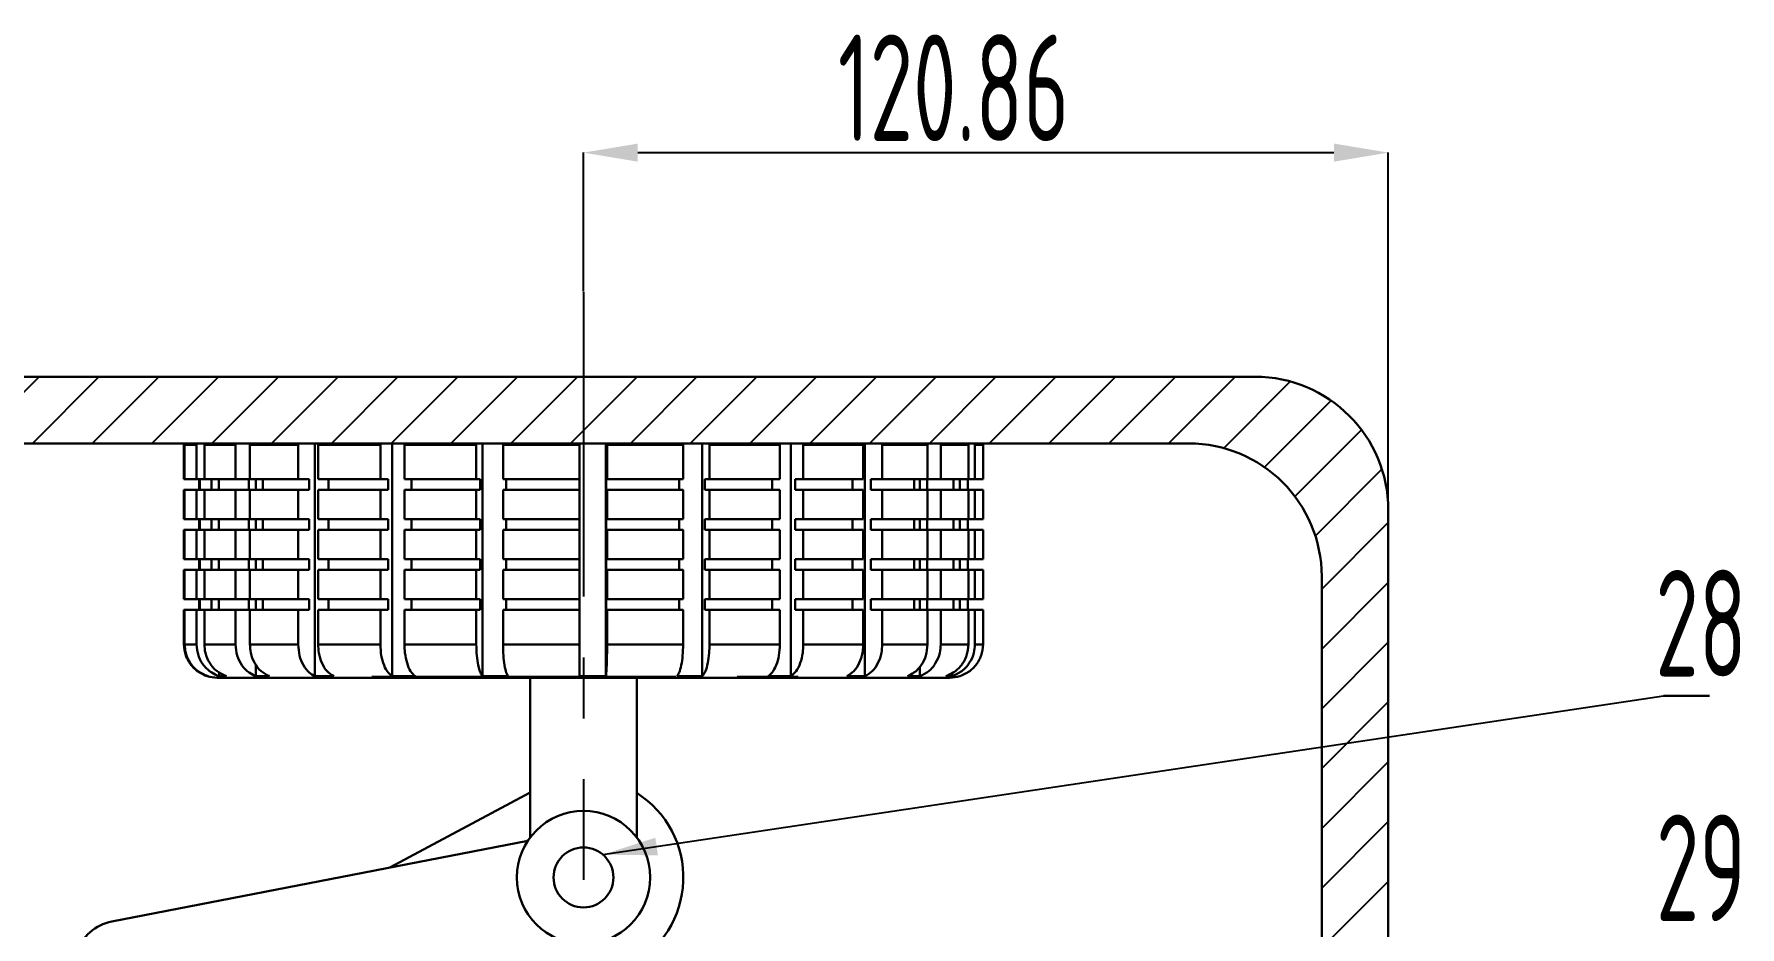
# Model space of a CAD drawing. Header units: millimetres. Extents: x 0 to 4412, y -498 to 1086.
# Drawn here: x 470.4 to 598.5, y 209.5 to 276.6 of the extents above; entities that cross this region are included whole.
import ezdxf

# ---------------------------------------------------------------- set-up
doc = ezdxf.new("R2010")
doc.units = ezdxf.units.MM
doc.header["$LTSCALE"] = 1.8
doc.header["$PDSIZE"] = -1
doc.linetypes.add('CENTERX2', pattern=[20.32, 12.7, -2.54, 2.54, -2.54])
doc.layers.add('10', color=7, linetype='Continuous')
doc.styles.add('SLDTEXTSTYLE3', font='TXT', dxfattribs={"width": 0.7})
doc.dimstyles.new('SLDDIMSTYLE0', dxfattribs={"dimtxt": 3.5, "dimasz": 4.08, "dimexe": 0, "dimexo": 0.0625, "dimgap": 0.875, "dimtad": 2, "dimlfac": 2, "dimrnd": 1e-09, "dimzin": 12, "dimdsep": 46, "dimtxsty": 'SLDTEXTSTYLE3', "dimsah": 1, "dimcen": 0.09, "dimadec": 0, "dimazin": 3, "dimtfac": 1, "dimtofl": 0, "dimtmove": 0, "dimatfit": 3, "dimfxl": 1, "dimfrac": 2, "dimtolj": 1, "dimtzin": 12, "dimarcsym": 0})
doc.dimstyles.new('SLDDIMSTYLE2', dxfattribs={"dimtxt": 0.18, "dimasz": 4.08, "dimexe": 0, "dimexo": 0.0625, "dimgap": 0, "dimtad": 0, "dimtih": 1, "dimtoh": 1, "dimdec": 0, "dimrnd": 1e-09, "dimzin": 0, "dimdsep": 46, "dimtxsty": 'Standard', "dimsah": 1, "dimcen": 0.09, "dimadec": 0, "dimazin": 0, "dimtfac": 4.08, "dimtdec": 0, "dimtofl": 0, "dimtmove": 0, "dimatfit": 3, "dimfxl": 1, "dimfrac": 2, "dimtolj": 1, "dimtzin": 0, "dimarcsym": 0})

# ---------------------------------------------------------------- blocks, each defined once
blk = doc.blocks.new('_D_11')
at = {"layer": '10', "color": 0, "lineweight": -2, "transparency": 16777216}
for p, q in [((511.7, 257.22), (511.7, 267.65)), ((515.78, 267.65), (568.05, 267.65)), ((572.13, 240.88), (572.13, 267.65))]:
    blk.add_line(p, q, dxfattribs=at)
at = {"layer": '10', "color": 0, "transparency": 16777216}
for points in [[(515.78, 268.33), (515.78, 266.97), (511.7, 267.65)], [(568.05, 268.33), (568.05, 266.97), (572.13, 267.65)]]:
    blk.add_solid(points, dxfattribs=at)
at = {"layer": 'Defpoints', "color": 0, "transparency": 16777216}
for p in [(572.13, 267.65), (511.7, 257.16), (572.13, 240.81)]:
    blk.add_point(p, dxfattribs=at)
at = {"layer": '10', "color": 0, "lineweight": 25, "transparency": 16777216, "insert": (539.49, 276.52), "char_height": 3.5, "attachment_point": 2, "style": 'SLDTEXTSTYLE3'}
blk.add_mtext('\\A1;{\\Fgbenor|c134;\\H2.28571x;120.86}', dxfattribs=at)
blk = doc.blocks.new('SW_NOTE_0_26')
at = {"layer": '10', "color": 0}
for p, q in [((0, 0), (3.46, 0)), ((3.46, 0), (0, 0)), ((0, 0), (3.46, 0)), ((3.46, 0), (0, 0)), ((0, 0), (3.46, 0)), ((3.46, 0), (0, 0))]:
    blk.add_line(p, q, dxfattribs=at)
at = {"layer": '10', "color": 0, "insert": (2.82, 9.45), "char_height": 8, "attachment_point": 2, "style": 'SLDTEXTSTYLE3'}
blk.add_mtext('{\\Fgbenor|c134;28}', dxfattribs=at)
blk = doc.blocks.new('SW_NOTE_0_27')
at = {"layer": '10', "color": 0}
for p, q in [((0, 0), (3.46, 0)), ((3.46, 0), (0, 0)), ((0, 0), (3.46, 0)), ((3.46, 0), (0, 0)), ((0, 0), (3.46, 0)), ((3.46, 0), (0, 0))]:
    blk.add_line(p, q, dxfattribs=at)
at = {"layer": '10', "color": 0, "insert": (2.82, 9.45), "char_height": 8, "attachment_point": 2, "style": 'SLDTEXTSTYLE3'}
blk.add_mtext('{\\Fgbenor|c134;29}', dxfattribs=at)

msp = doc.modelspace()

# ---------------------------------------------------------------- hatches: boundary and pattern name
at = {"layer": '10', "linetype": 'Continuous', "lineweight": 25}
h = msp.add_hatch(dxfattribs=at)
h.set_pattern_fill('ANSI31', color=256, style=0)
edge = h.paths.add_edge_path(flags=0)
edge.add_line((132.1298, 30.6141), (562.1298, 30.6141))
edge.add_arc((562.1298, 40.6141), 10, 270, 360)
edge.add_line((572.1298, 40.6141), (572.1298, 240.8141))
edge.add_arc((562.1298, 240.8141), 10, 0, 90)
edge.add_line((562.1298, 250.8141), (132.1298, 250.8141))
edge.add_arc((132.1298, 240.8141), 10, 90, 180)
edge.add_line((122.1298, 240.8141), (122.1298, 40.6141))
edge.add_arc((132.1298, 40.6141), 10, 180, 270)
edge = h.paths.add_edge_path(flags=0)
edge.add_arc((137.1298, 45.6141), 10, 180, 270, ccw=False)
edge.add_line((127.1298, 45.6141), (127.1298, 235.8141))
edge.add_arc((137.1298, 235.8141), 10, 90, 180, ccw=False)
edge.add_line((137.1298, 245.8141), (557.1298, 245.8141))
edge.add_arc((557.1298, 235.8141), 10, 0, 90, ccw=False)
edge.add_line((567.1298, 235.8141), (567.1298, 45.6141))
edge.add_arc((557.1298, 45.6141), 10, -90, 0, ccw=False)
edge.add_line((557.1298, 35.6141), (137.1298, 35.6141))

# ---------------------------------------------------------------- linework, layer by layer
at = {"color": 7, "linetype": 'Continuous', "lineweight": 30}
for p, q in [((132.1298, 250.8141), (562.1298, 250.8141)), ((137.1298, 245.8141), (557.1298, 245.8141)), ((481.7013, 243.1141), (481.7013, 245.7141)), ((481.7522, 245.7141), (481.7692, 245.8141)), ((482.648, 245.7141), (481.7522, 245.7141)), ((481.7522, 243.1141), (481.7522, 245.7141)), ((482.6603, 245.8141), (482.648, 245.7141)), ((482.648, 243.1141), (482.648, 245.7141)), ((483.2311, 245.7141), (483.2473, 245.8141)), ((485.5746, 245.7141), (483.2311, 245.7141)), ((483.2311, 243.1141), (483.2311, 245.7141)), ((485.5856, 245.8141), (485.5746, 245.7141)), ((485.5746, 243.1141), (485.5746, 245.7141)), ((486.6501, 245.7141), (486.6644, 245.8141)), ((490.2815, 245.7141), (486.6501, 245.7141)), ((486.6501, 243.1141), (486.6501, 245.7141)), ((490.2906, 245.8141), (490.2815, 245.7141)), ((490.2815, 243.1141), (490.2815, 245.7141)), ((491.5209, 228.3292), (491.5209, 245.8141)), ((491.7762, 245.7141), (491.7876, 245.8141)), ((496.4481, 245.7141), (491.7762, 245.7141)), ((491.7762, 243.1141), (491.7762, 245.7141)), ((496.4545, 245.8141), (496.4481, 245.7141)), ((496.4481, 243.1141), (496.4481, 245.7141)), ((497.3254, 228.3292), (497.3254, 245.8141)), ((498.26, 245.7141), (498.2678, 245.8141)), ((503.6541, 245.7141), (498.26, 245.7141)), ((498.26, 243.1141), (498.26, 245.7141)), ((503.6574, 245.8141), (503.6541, 245.7141)), ((503.6541, 243.1141), (503.6541, 245.7141)), ((504.1096, 228.3292), (504.1096, 245.8141)), ((505.6598, 245.7141), (505.6633, 245.8141)), ((511.4083, 245.7141), (505.6598, 245.7141)), ((505.6598, 243.1141), (505.6598, 245.7141)), ((511.4084, 245.8141), (511.4083, 245.7141)), ((511.4083, 243.1141), (511.4083, 245.7141)), ((511.411, 228.3292), (511.411, 245.8141)), ((513.3822, 228.3292), (513.3822, 245.8141)), ((513.4712, 245.7141), (513.4703, 245.8141)), ((519.1825, 245.7141), (513.4712, 245.7141)), ((513.4712, 243.1141), (513.4712, 245.7141)), ((519.1792, 245.8141), (519.1825, 245.7141)), ((519.1825, 243.1141), (519.1825, 245.7141)), ((520.6235, 228.3292), (520.6235, 245.8141)), ((521.1618, 245.7141), (521.1566, 245.8141)), ((526.4467, 245.7141), (521.1618, 245.7141)), ((521.1618, 243.1141), (521.1618, 245.7141)), ((526.4403, 245.8141), (526.4467, 245.7141)), ((526.4467, 243.1141), (526.4467, 245.7141)), ((527.2567, 228.3292), (527.2567, 245.8141)), ((528.2077, 245.7141), (528.1984, 245.8141)), ((532.7059, 245.7141), (528.2077, 245.7141)), ((528.2077, 243.1141), (528.2077, 245.7141)), ((532.6969, 245.8141), (532.7059, 245.7141)), ((532.7059, 243.1141), (532.7059, 245.7141)), ((532.8298, 228.3292), (532.8298, 245.8141)), ((534.1285, 245.7141), (534.1159, 245.8141)), ((537.5336, 245.7141), (534.1285, 245.7141)), ((534.1285, 243.1141), (534.1285, 245.7141)), ((537.5226, 245.8141), (537.5336, 245.7141)), ((537.5336, 243.1141), (537.5336, 245.7141)), ((538.5209, 245.7141), (538.5058, 245.8141)), ((540.6008, 245.7141), (538.5209, 245.7141)), ((538.5209, 243.1141), (538.5209, 245.7141)), ((540.5885, 245.8141), (540.6008, 245.7141)), ((540.6008, 243.1141), (540.6008, 245.7141)), ((541.0855, 245.7141), (541.0689, 245.8141)), ((541.6984, 245.7141), (541.0855, 245.7141)), ((541.0855, 243.1141), (541.0855, 245.7141)), ((541.6857, 245.8141), (541.6984, 245.7141)), ((541.6984, 243.1141), (541.6984, 245.7141)), ((481.7013, 243.1141), (481.7522, 243.1141)), ((481.7013, 240.1141), (481.7013, 242.3141)), ((481.7522, 242.3141), (481.7013, 242.3141)), ((481.7522, 243.1141), (482.648, 243.1141)), ((481.7522, 240.1141), (481.7522, 242.3141)), ((481.7522, 242.3141), (482.648, 242.3141)), ((482.648, 243.1141), (483.2311, 243.1141)), ((482.648, 240.1141), (482.648, 242.3141)), ((483.2311, 242.3141), (482.648, 242.3141)), ((482.8513, 243.1141), (482.8513, 242.3141)), ((482.9007, 242.3141), (482.9007, 243.1141)), ((483.2311, 243.1141), (485.5746, 243.1141)), ((483.2311, 240.1141), (483.2311, 242.3141)), ((483.2311, 242.3141), (485.5746, 242.3141)), ((483.7593, 243.1141), (483.7593, 242.3141)), ((484.3254, 242.3141), (484.3254, 243.1141)), ((485.5746, 243.1141), (486.5714, 243.1141)), ((485.5746, 240.1141), (485.5746, 242.3141)), ((486.5714, 242.3141), (485.5746, 242.3141)), ((486.5714, 243.1141), (486.5714, 242.3141)), ((486.6501, 243.1141), (490.2815, 243.1141)), ((486.6501, 240.1141), (486.6501, 242.3141)), ((486.6501, 242.3141), (490.2815, 242.3141)), ((487.0915, 242.3141), (487.0915, 243.1141)), ((487.6155, 242.3141), (487.6155, 243.1141)), ((490.2815, 243.1141), (491.0959, 243.1141)), ((490.2815, 240.1141), (490.2815, 242.3141)), ((491.0959, 242.3141), (490.2815, 242.3141)), ((491.0959, 243.1141), (491.0959, 242.3141)), ((491.7762, 243.1141), (496.4481, 243.1141)), ((491.7762, 240.1141), (491.7762, 242.3141)), ((491.7762, 242.3141), (496.4481, 242.3141)), ((492.547, 242.3141), (492.547, 243.1141)), ((496.4481, 243.1141), (497.0246, 243.1141)), ((496.4481, 240.1141), (496.4481, 242.3141)), ((497.0246, 242.3141), (496.4481, 242.3141)), ((497.0246, 243.1141), (497.0246, 242.3141)), ((498.26, 243.1141), (503.6541, 243.1141)), ((498.26, 240.1141), (498.26, 242.3141)), ((498.26, 242.3141), (503.6541, 242.3141)), ((498.7837, 242.3141), (498.7837, 243.1141)), ((503.6541, 243.1141), (503.9534, 243.1141)), ((503.6541, 240.1141), (503.6541, 242.3141)), ((503.9534, 242.3141), (503.6541, 242.3141)), ((503.9534, 243.1141), (503.9534, 242.3141)), ((505.6598, 243.1141), (511.4083, 243.1141)), ((505.6598, 240.1141), (505.6598, 242.3141)), ((505.6598, 242.3141), (511.4083, 242.3141)), ((505.9006, 242.3141), (505.9006, 243.1141)), ((511.4083, 243.1141), (511.4101, 243.1141)), ((511.4083, 240.1141), (511.4083, 242.3141)), ((511.4101, 242.3141), (511.4083, 242.3141)), ((511.4101, 243.1141), (511.4101, 242.3141)), ((513.4127, 242.3141), (513.4127, 243.1141)), ((513.4127, 243.1141), (513.4712, 243.1141)), ((513.4712, 242.3141), (513.4127, 242.3141)), ((513.4712, 243.1141), (519.1825, 243.1141)), ((513.4712, 240.1141), (513.4712, 242.3141)), ((513.4712, 242.3141), (519.1825, 242.3141)), ((518.8865, 243.1141), (518.8865, 242.3141)), ((519.1825, 240.1141), (519.1825, 242.3141)), ((520.8081, 242.3141), (520.8081, 243.1141)), ((520.8081, 243.1141), (521.1618, 243.1141)), ((521.1618, 242.3141), (520.8081, 242.3141)), ((521.1618, 243.1141), (526.4467, 243.1141)), ((521.1618, 240.1141), (521.1618, 242.3141)), ((521.1618, 242.3141), (526.4467, 242.3141)), ((525.8732, 243.1141), (525.8732, 242.3141)), ((526.4467, 240.1141), (526.4467, 242.3141)), ((527.5828, 242.3141), (527.5828, 243.1141)), ((527.5828, 243.1141), (528.2077, 243.1141)), ((528.2077, 242.3141), (527.5828, 242.3141)), ((528.2077, 243.1141), (532.7059, 243.1141)), ((528.2077, 240.1141), (528.2077, 242.3141)), ((528.2077, 242.3141), (532.7059, 242.3141)), ((531.8939, 243.1141), (531.8939, 242.3141)), ((532.7059, 240.1141), (532.7059, 242.3141)), ((533.2751, 242.3141), (533.2751, 243.1141)), ((533.2751, 243.1141), (534.1285, 243.1141)), ((534.1285, 242.3141), (533.2751, 242.3141)), ((534.1285, 243.1141), (537.5336, 243.1141)), ((534.1285, 240.1141), (534.1285, 242.3141)), ((534.1285, 242.3141), (537.5336, 242.3141)), ((536.5385, 243.1141), (536.5385, 242.3141)), ((536.9628, 242.3141), (536.9628, 243.1141)), ((537.497, 242.3141), (537.497, 243.1141)), ((537.5336, 243.1141), (538.5209, 243.1141)), ((537.5336, 240.1141), (537.5336, 242.3141)), ((538.5209, 242.3141), (537.5336, 242.3141)), ((538.5209, 243.1141), (540.6008, 243.1141)), ((538.5209, 240.1141), (538.5209, 242.3141)), ((538.5209, 242.3141), (540.6008, 242.3141)), ((539.4904, 243.1141), (539.4904, 242.3141)), ((539.961, 242.3141), (539.961, 243.1141)), ((540.5484, 243.1141), (540.5484, 242.3141)), ((540.6008, 243.1141), (541.0855, 243.1141)), ((540.6008, 240.1141), (540.6008, 242.3141)), ((541.0855, 242.3141), (540.6008, 242.3141)), ((541.0855, 243.1141), (541.6984, 243.1141)), ((541.0855, 240.1141), (541.0855, 242.3141)), ((541.0855, 242.3141), (541.6984, 242.3141)), ((541.6984, 240.1141), (541.6984, 242.3141)), ((572.1298, 240.8141), (572.1298, 40.6141)), ((481.7013, 240.1141), (481.7522, 240.1141)), ((481.7522, 240.1141), (482.648, 240.1141)), ((482.648, 240.1141), (483.2311, 240.1141)), ((482.8513, 240.1141), (482.8513, 239.3141)), ((482.9007, 239.3141), (482.9007, 240.1141)), ((483.2311, 240.1141), (485.5746, 240.1141)), ((483.7593, 240.1141), (483.7593, 239.3141)), ((484.3254, 239.3141), (484.3254, 240.1141)), ((485.5746, 240.1141), (486.5714, 240.1141)), ((486.5714, 240.1141), (486.5714, 239.3141)), ((486.6501, 240.1141), (490.2815, 240.1141)), ((487.0915, 239.3141), (487.0915, 240.1141)), ((487.6155, 239.3141), (487.6155, 240.1141)), ((490.2815, 240.1141), (491.0959, 240.1141)), ((491.0959, 240.1141), (491.0959, 239.3141)), ((491.7762, 240.1141), (496.4481, 240.1141)), ((492.547, 239.3141), (492.547, 240.1141)), ((496.4481, 240.1141), (497.0246, 240.1141)), ((497.0246, 240.1141), (497.0246, 239.3141)), ((498.26, 240.1141), (503.6541, 240.1141)), ((498.7837, 239.3141), (498.7837, 240.1141)), ((503.6541, 240.1141), (503.9534, 240.1141)), ((503.9534, 240.1141), (503.9534, 239.3141)), ((505.6598, 240.1141), (511.4083, 240.1141)), ((505.9006, 239.3141), (505.9006, 240.1141)), ((511.4083, 240.1141), (511.4101, 240.1141)), ((511.4101, 240.1141), (511.4101, 239.3141)), ((513.4127, 239.3141), (513.4127, 240.1141)), ((513.4127, 240.1141), (513.4712, 240.1141)), ((513.4712, 240.1141), (519.1825, 240.1141)), ((518.8865, 240.1141), (518.8865, 239.3141)), ((520.8081, 239.3141), (520.8081, 240.1141)), ((520.8081, 240.1141), (521.1618, 240.1141)), ((521.1618, 240.1141), (526.4467, 240.1141)), ((525.8732, 240.1141), (525.8732, 239.3141)), ((527.5828, 239.3141), (527.5828, 240.1141)), ((527.5828, 240.1141), (528.2077, 240.1141)), ((528.2077, 240.1141), (532.7059, 240.1141)), ((531.8939, 240.1141), (531.8939, 239.3141)), ((533.2751, 239.3141), (533.2751, 240.1141)), ((533.2751, 240.1141), (534.1285, 240.1141)), ((534.1285, 240.1141), (537.5336, 240.1141)), ((536.5385, 240.1141), (536.5385, 239.3141)), ((536.9628, 239.3141), (536.9628, 240.1141)), ((537.497, 239.3141), (537.497, 240.1141)), ((537.5336, 240.1141), (538.5209, 240.1141)), ((538.5209, 240.1141), (540.6008, 240.1141)), ((539.4904, 240.1141), (539.4904, 239.3141)), ((539.961, 239.3141), (539.961, 240.1141)), ((540.5484, 240.1141), (540.5484, 239.3141)), ((540.6008, 240.1141), (541.0855, 240.1141)), ((541.0855, 240.1141), (541.6984, 240.1141)), ((481.7013, 237.1141), (481.7013, 239.3141)), ((481.7522, 239.3141), (481.7013, 239.3141)), ((481.7522, 237.1141), (481.7522, 239.3141)), ((481.7522, 239.3141), (482.648, 239.3141)), ((482.648, 237.1141), (482.648, 239.3141)), ((483.2311, 239.3141), (482.648, 239.3141)), ((483.2311, 237.1141), (483.2311, 239.3141)), ((483.2311, 239.3141), (485.5746, 239.3141)), ((485.5746, 237.1141), (485.5746, 239.3141)), ((486.5714, 239.3141), (485.5746, 239.3141)), ((486.6501, 237.1141), (486.6501, 239.3141)), ((486.6501, 239.3141), (490.2815, 239.3141)), ((490.2815, 237.1141), (490.2815, 239.3141)), ((491.0959, 239.3141), (490.2815, 239.3141)), ((491.7762, 237.1141), (491.7762, 239.3141)), ((491.7762, 239.3141), (496.4481, 239.3141)), ((496.4481, 237.1141), (496.4481, 239.3141)), ((497.0246, 239.3141), (496.4481, 239.3141)), ((498.26, 237.1141), (498.26, 239.3141)), ((498.26, 239.3141), (503.6541, 239.3141)), ((503.6541, 237.1141), (503.6541, 239.3141)), ((503.9534, 239.3141), (503.6541, 239.3141)), ((505.6598, 237.1141), (505.6598, 239.3141)), ((505.6598, 239.3141), (511.4083, 239.3141)), ((511.4083, 237.1141), (511.4083, 239.3141)), ((511.4101, 239.3141), (511.4083, 239.3141)), ((513.4712, 239.3141), (513.4127, 239.3141)), ((513.4712, 237.1141), (513.4712, 239.3141)), ((513.4712, 239.3141), (519.1825, 239.3141)), ((519.1825, 237.1141), (519.1825, 239.3141)), ((521.1618, 239.3141), (520.8081, 239.3141)), ((521.1618, 237.1141), (521.1618, 239.3141)), ((521.1618, 239.3141), (526.4467, 239.3141)), ((526.4467, 237.1141), (526.4467, 239.3141)), ((528.2077, 239.3141), (527.5828, 239.3141)), ((528.2077, 237.1141), (528.2077, 239.3141)), ((528.2077, 239.3141), (532.7059, 239.3141)), ((532.7059, 237.1141), (532.7059, 239.3141)), ((534.1285, 239.3141), (533.2751, 239.3141)), ((534.1285, 237.1141), (534.1285, 239.3141)), ((534.1285, 239.3141), (537.5336, 239.3141)), ((537.5336, 237.1141), (537.5336, 239.3141)), ((538.5209, 239.3141), (537.5336, 239.3141)), ((538.5209, 237.1141), (538.5209, 239.3141)), ((538.5209, 239.3141), (540.6008, 239.3141)), ((540.6008, 237.1141), (540.6008, 239.3141)), ((541.0855, 239.3141), (540.6008, 239.3141)), ((541.0855, 237.1141), (541.0855, 239.3141)), ((541.0855, 239.3141), (541.6984, 239.3141)), ((541.6984, 237.1141), (541.6984, 239.3141)), ((481.7013, 237.1141), (481.7522, 237.1141)), ((481.7522, 237.1141), (482.648, 237.1141)), ((482.648, 237.1141), (483.2311, 237.1141)), ((482.8513, 237.1141), (482.8513, 236.3141)), ((482.9007, 236.3141), (482.9007, 237.1141)), ((483.2311, 237.1141), (485.5746, 237.1141)), ((483.7593, 237.1141), (483.7593, 236.3141)), ((484.3254, 236.3141), (484.3254, 237.1141)), ((485.5746, 237.1141), (486.5714, 237.1141)), ((486.5714, 237.1141), (486.5714, 236.3141)), ((486.6501, 237.1141), (490.2815, 237.1141)), ((487.0915, 236.3141), (487.0915, 237.1141)), ((487.6155, 236.3141), (487.6155, 237.1141)), ((490.2815, 237.1141), (491.0959, 237.1141)), ((491.0959, 237.1141), (491.0959, 236.3141)), ((491.7762, 237.1141), (496.4481, 237.1141)), ((492.547, 236.3141), (492.547, 237.1141)), ((496.4481, 237.1141), (497.0246, 237.1141)), ((497.0246, 237.1141), (497.0246, 236.3141)), ((498.26, 237.1141), (503.6541, 237.1141)), ((498.7837, 236.3141), (498.7837, 237.1141)), ((503.6541, 237.1141), (503.9534, 237.1141)), ((503.9534, 237.1141), (503.9534, 236.3141)), ((505.6598, 237.1141), (511.4083, 237.1141)), ((505.9006, 236.3141), (505.9006, 237.1141)), ((511.4083, 237.1141), (511.4101, 237.1141)), ((511.4101, 237.1141), (511.4101, 236.3141)), ((513.4127, 236.3141), (513.4127, 237.1141)), ((513.4127, 237.1141), (513.4712, 237.1141)), ((513.4712, 237.1141), (519.1825, 237.1141)), ((518.8865, 237.1141), (518.8865, 236.3141)), ((520.8081, 236.3141), (520.8081, 237.1141)), ((520.8081, 237.1141), (521.1618, 237.1141)), ((521.1618, 237.1141), (526.4467, 237.1141)), ((525.8732, 237.1141), (525.8732, 236.3141)), ((527.5828, 236.3141), (527.5828, 237.1141)), ((527.5828, 237.1141), (528.2077, 237.1141)), ((528.2077, 237.1141), (532.7059, 237.1141)), ((531.8939, 237.1141), (531.8939, 236.3141)), ((533.2751, 236.3141), (533.2751, 237.1141)), ((533.2751, 237.1141), (534.1285, 237.1141)), ((534.1285, 237.1141), (537.5336, 237.1141)), ((536.5385, 237.1141), (536.5385, 236.3141)), ((536.9628, 236.3141), (536.9628, 237.1141)), ((537.497, 236.3141), (537.497, 237.1141)), ((537.5336, 237.1141), (538.5209, 237.1141)), ((538.5209, 237.1141), (540.6008, 237.1141)), ((539.4904, 237.1141), (539.4904, 236.3141)), ((539.961, 236.3141), (539.961, 237.1141)), ((540.5484, 237.1141), (540.5484, 236.3141)), ((540.6008, 237.1141), (541.0855, 237.1141)), ((541.0855, 237.1141), (541.6984, 237.1141)), ((481.7013, 234.1141), (481.7013, 236.3141)), ((481.7522, 236.3141), (481.7013, 236.3141)), ((481.7522, 234.1141), (481.7522, 236.3141)), ((481.7522, 236.3141), (482.648, 236.3141)), ((482.648, 234.1141), (482.648, 236.3141)), ((483.2311, 236.3141), (482.648, 236.3141)), ((483.2311, 234.1141), (483.2311, 236.3141)), ((483.2311, 236.3141), (485.5746, 236.3141)), ((485.5746, 234.1141), (485.5746, 236.3141)), ((486.5714, 236.3141), (485.5746, 236.3141)), ((486.6501, 234.1141), (486.6501, 236.3141)), ((486.6501, 236.3141), (490.2815, 236.3141)), ((490.2815, 234.1141), (490.2815, 236.3141)), ((491.0959, 236.3141), (490.2815, 236.3141)), ((491.7762, 234.1141), (491.7762, 236.3141)), ((491.7762, 236.3141), (496.4481, 236.3141)), ((496.4481, 234.1141), (496.4481, 236.3141)), ((497.0246, 236.3141), (496.4481, 236.3141)), ((498.26, 234.1141), (498.26, 236.3141)), ((498.26, 236.3141), (503.6541, 236.3141)), ((503.6541, 234.1141), (503.6541, 236.3141)), ((503.9534, 236.3141), (503.6541, 236.3141)), ((505.6598, 234.1141), (505.6598, 236.3141)), ((505.6598, 236.3141), (511.4083, 236.3141)), ((511.4083, 234.1141), (511.4083, 236.3141)), ((511.4101, 236.3141), (511.4083, 236.3141)), ((513.4712, 236.3141), (513.4127, 236.3141)), ((513.4712, 234.1141), (513.4712, 236.3141)), ((513.4712, 236.3141), (519.1825, 236.3141)), ((519.1825, 234.1141), (519.1825, 236.3141)), ((521.1618, 236.3141), (520.8081, 236.3141)), ((521.1618, 234.1141), (521.1618, 236.3141)), ((521.1618, 236.3141), (526.4467, 236.3141)), ((526.4467, 234.1141), (526.4467, 236.3141)), ((528.2077, 236.3141), (527.5828, 236.3141)), ((528.2077, 234.1141), (528.2077, 236.3141)), ((528.2077, 236.3141), (532.7059, 236.3141)), ((532.7059, 234.1141), (532.7059, 236.3141)), ((534.1285, 236.3141), (533.2751, 236.3141)), ((534.1285, 234.1141), (534.1285, 236.3141)), ((534.1285, 236.3141), (537.5336, 236.3141)), ((537.5336, 234.1141), (537.5336, 236.3141)), ((538.5209, 236.3141), (537.5336, 236.3141)), ((538.5209, 234.1141), (538.5209, 236.3141)), ((538.5209, 236.3141), (540.6008, 236.3141)), ((540.6008, 234.1141), (540.6008, 236.3141)), ((541.0855, 236.3141), (540.6008, 236.3141)), ((541.0855, 234.1141), (541.0855, 236.3141)), ((541.0855, 236.3141), (541.6984, 236.3141)), ((541.6984, 234.1141), (541.6984, 236.3141)), ((567.1298, 235.8141), (567.1298, 45.6141)), ((481.7013, 234.1141), (481.7522, 234.1141)), ((481.7013, 230.7141), (481.7013, 233.3141)), ((481.7522, 233.3141), (481.7013, 233.3141)), ((481.7522, 234.1141), (482.648, 234.1141)), ((481.7522, 230.7141), (481.7522, 233.3141)), ((481.7522, 233.3141), (482.648, 233.3141)), ((482.648, 234.1141), (483.2311, 234.1141)), ((482.648, 230.7141), (482.648, 233.3141)), ((483.2311, 233.3141), (482.648, 233.3141)), ((482.8513, 234.1141), (482.8513, 233.3141)), ((482.9007, 233.3141), (482.9007, 234.1141)), ((483.2311, 234.1141), (485.5746, 234.1141)), ((483.2311, 230.7141), (483.2311, 233.3141)), ((483.2311, 233.3141), (485.5746, 233.3141)), ((483.7593, 234.1141), (483.7593, 233.3141)), ((484.3254, 233.3141), (484.3254, 234.1141)), ((485.5746, 234.1141), (486.5714, 234.1141)), ((485.5746, 230.7141), (485.5746, 233.3141)), ((486.5714, 233.3141), (485.5746, 233.3141)), ((486.5714, 234.1141), (486.5714, 233.3141)), ((486.6501, 234.1141), (490.2815, 234.1141)), ((486.6501, 230.7141), (486.6501, 233.3141)), ((486.6501, 233.3141), (490.2815, 233.3141)), ((487.0915, 233.3141), (487.0915, 234.1141)), ((487.6155, 233.3141), (487.6155, 234.1141)), ((490.2815, 234.1141), (491.0959, 234.1141)), ((490.2815, 230.7141), (490.2815, 233.3141)), ((491.0959, 233.3141), (490.2815, 233.3141)), ((491.0959, 234.1141), (491.0959, 233.3141)), ((491.7762, 234.1141), (496.4481, 234.1141)), ((491.7762, 230.7141), (491.7762, 233.3141)), ((491.7762, 233.3141), (496.4481, 233.3141)), ((492.547, 233.3141), (492.547, 234.1141)), ((496.4481, 234.1141), (497.0246, 234.1141)), ((496.4481, 230.7141), (496.4481, 233.3141)), ((497.0246, 233.3141), (496.4481, 233.3141)), ((497.0246, 234.1141), (497.0246, 233.3141)), ((498.26, 234.1141), (503.6541, 234.1141)), ((498.26, 230.7141), (498.26, 233.3141)), ((498.26, 233.3141), (503.6541, 233.3141)), ((498.7837, 233.3141), (498.7837, 234.1141)), ((503.6541, 234.1141), (503.9534, 234.1141)), ((503.6541, 230.7141), (503.6541, 233.3141)), ((503.9534, 233.3141), (503.6541, 233.3141)), ((503.9534, 234.1141), (503.9534, 233.3141)), ((505.6598, 234.1141), (511.4083, 234.1141)), ((505.6598, 230.7141), (505.6598, 233.3141)), ((505.6598, 233.3141), (511.4083, 233.3141)), ((505.9006, 233.3141), (505.9006, 234.1141)), ((511.4083, 234.1141), (511.4101, 234.1141)), ((511.4083, 230.7141), (511.4083, 233.3141)), ((511.4101, 233.3141), (511.4083, 233.3141)), ((511.4101, 234.1141), (511.4101, 233.3141)), ((513.4127, 233.3141), (513.4127, 234.1141)), ((513.4127, 234.1141), (513.4712, 234.1141)), ((513.4712, 233.3141), (513.4127, 233.3141)), ((513.4712, 234.1141), (519.1825, 234.1141)), ((513.4712, 230.7141), (513.4712, 233.3141)), ((513.4712, 233.3141), (519.1825, 233.3141)), ((518.8865, 234.1141), (518.8865, 233.3141)), ((519.1825, 230.7141), (519.1825, 233.3141)), ((520.8081, 233.3141), (520.8081, 234.1141)), ((520.8081, 234.1141), (521.1618, 234.1141)), ((521.1618, 233.3141), (520.8081, 233.3141)), ((521.1618, 234.1141), (526.4467, 234.1141)), ((521.1618, 230.7141), (521.1618, 233.3141)), ((521.1618, 233.3141), (526.4467, 233.3141)), ((525.8732, 234.1141), (525.8732, 233.3141)), ((526.4467, 230.7141), (526.4467, 233.3141)), ((527.5828, 233.3141), (527.5828, 234.1141)), ((527.5828, 234.1141), (528.2077, 234.1141)), ((528.2077, 233.3141), (527.5828, 233.3141)), ((528.2077, 234.1141), (532.7059, 234.1141)), ((528.2077, 230.7141), (528.2077, 233.3141)), ((528.2077, 233.3141), (532.7059, 233.3141)), ((531.8939, 234.1141), (531.8939, 233.3141)), ((532.7059, 230.7141), (532.7059, 233.3141)), ((533.2751, 233.3141), (533.2751, 234.1141)), ((533.2751, 234.1141), (534.1285, 234.1141)), ((534.1285, 233.3141), (533.2751, 233.3141)), ((534.1285, 234.1141), (537.5336, 234.1141)), ((534.1285, 230.7141), (534.1285, 233.3141)), ((534.1285, 233.3141), (537.5336, 233.3141)), ((536.5385, 234.1141), (536.5385, 233.3141)), ((536.9628, 233.3141), (536.9628, 234.1141)), ((537.497, 233.3141), (537.497, 234.1141)), ((537.5336, 234.1141), (538.5209, 234.1141)), ((537.5336, 230.7141), (537.5336, 233.3141)), ((538.5209, 233.3141), (537.5336, 233.3141)), ((538.5209, 234.1141), (540.6008, 234.1141)), ((538.5209, 230.7141), (538.5209, 233.3141)), ((538.5209, 233.3141), (540.6008, 233.3141)), ((539.4904, 234.1141), (539.4904, 233.3141)), ((539.961, 233.3141), (539.961, 234.1141)), ((540.5484, 234.1141), (540.5484, 233.3141)), ((540.6008, 234.1141), (541.0855, 234.1141)), ((540.6008, 230.7141), (540.6008, 233.3141)), ((541.0855, 233.3141), (540.6008, 233.3141)), ((541.0855, 234.1141), (541.6984, 234.1141)), ((541.0855, 230.7141), (541.0855, 233.3141)), ((541.0855, 233.3141), (541.6984, 233.3141)), ((541.6984, 230.7141), (541.6984, 233.3141)), ((481.7522, 230.7141), (482.648, 230.7141)), ((483.2311, 230.7141), (485.5746, 230.7141)), ((486.6501, 230.7141), (490.2815, 230.7141)), ((491.7762, 230.7141), (496.4481, 230.7141)), ((498.26, 230.7141), (503.6541, 230.7141)), ((505.6598, 230.7141), (511.4083, 230.7141)), ((513.4712, 230.7141), (519.1825, 230.7141)), ((521.1618, 230.7141), (526.4467, 230.7141)), ((528.2077, 230.7141), (532.7059, 230.7141)), ((534.1285, 230.7141), (537.5336, 230.7141)), ((538.5209, 230.7141), (540.6008, 230.7141)), ((541.0855, 230.7141), (541.6984, 230.7141)), ((483.4498, 228.3292), (483.5, 228.3292)), ((538.4304, 228.2141), (484.1998, 228.2141)), ((484.3391, 228.3292), (484.3391, 228.6292)), ((484.3391, 228.3292), (484.8963, 228.3292)), ((487.0915, 228.3292), (487.0915, 229.2138)), ((487.0915, 228.3292), (488.1192, 228.3292)), ((491.5209, 228.3292), (492.9491, 228.3292)), ((497.3254, 228.3292), (499.0569, 228.3292)), ((504.1096, 228.3292), (506.0262, 228.3292)), ((507.6998, 228.2141), (507.6998, 216.2359)), ((511.411, 228.3292), (513.3822, 228.3292)), ((515.6998, 216.2465), (515.6998, 228.2141)), ((518.7321, 228.3292), (520.6235, 228.3292)), ((525.5739, 228.3292), (527.2567, 228.3292)), ((531.4703, 228.3292), (532.8298, 228.3292)), ((536.0193, 228.3292), (536.9628, 228.3292)), ((536.9628, 228.3292), (536.9628, 229.0528)), ((539.1998, 228.2141), (538.4304, 228.2141)), ((538.9111, 228.3292), (539.3742, 228.3292)), ((539.3742, 228.3292), (539.3742, 228.5502)), ((539.9484, 228.3292), (539.9498, 228.3292)), ((497.1492, 213.9538), (507.6998, 219.5808)), ((476.2818, 209.9013), (507.5274, 215.9692))]:
    msp.add_line(p, q, dxfattribs=at)
for radius in [5, 2.25, 2.25]:
    msp.add_circle((511.6998, 213.2141), radius, dxfattribs=at)
for centre, radius, start, end in [((562.1298, 240.8141), 10, 0, 90), ((557.1298, 235.8141), 10, 0, 90), ((484.1998, 230.7141), 2.5, 252.542397, 270), ((539.1998, 230.7141), 2.5, 270, 287.457603), ((511.6998, 213.2141), 7.5, 298.072487, 57.769047), ((476.9491, 206.4655), 3.5, 100.99, 280.99)]:
    msp.add_arc(centre, radius, start, end, dxfattribs=at)
for points, knots in [([(481.7013, 230.7141), (481.7288, 230.4328), (481.784, 229.8701), (482.2158, 229.1254), (482.7952, 228.5907), (483.254, 228.4079), (483.4513, 228.3292)], [0, 0, 0, 0, 0.266310437, 0.53265202, 0.79899746, 1, 1, 1, 1]), ([(483.5, 228.3292), (483.2402, 228.4399), (482.7206, 228.6613), (482.1405, 229.2967), (481.8047, 230.0099), (481.768, 230.5023), (481.7522, 230.7141)], [0, 0, 0, 0, 0.26632474, 0.53268396, 0.79903633, 1, 1, 1, 1]), ([(482.648, 230.7141), (482.6746, 230.4328), (482.7279, 229.8701), (483.1452, 229.1254), (483.7051, 228.5907), (484.1484, 228.4079), (484.3391, 228.3292)], [0, 0, 0, 0, 0.266310437, 0.53265202, 0.79899746, 1, 1, 1, 1]), ([(484.8963, 228.3292), (484.6488, 228.4399), (484.1538, 228.6613), (483.6011, 229.2967), (483.2811, 230.0098), (483.2461, 230.5023), (483.2311, 230.7141)], [0, 0, 0, 0, 0.26632048, 0.53267969, 0.79903205, 1, 1, 1, 1]), ([(485.5746, 230.7141), (485.5985, 230.4328), (485.6463, 229.8701), (486.0206, 229.1254), (486.5228, 228.5907), (486.9204, 228.4079), (487.0915, 228.3292)], [0, 0, 0, 0, 0.26631044, 0.53265202, 0.79899746, 1, 1, 1, 1]), ([(488.1192, 228.3292), (487.9009, 228.4399), (487.4641, 228.6613), (486.9765, 229.2967), (486.6942, 230.0098), (486.6633, 230.5023), (486.6501, 230.7141)], [0, 0, 0, 0, 0.26631372, 0.53267292, 0.79902527, 1, 1, 1, 1]), ([(490.2815, 230.7141), (490.301, 230.4328), (490.3401, 229.8701), (490.6459, 229.1254), (491.0562, 228.5907), (491.3811, 228.4079), (491.5209, 228.3292)], [0, 0, 0, 0, 0.26631044, 0.53265202, 0.79899746, 1, 1, 1, 1]), ([(492.9491, 228.3292), (492.7748, 228.4399), (492.4261, 228.6613), (492.0368, 229.2967), (491.8114, 230.0098), (491.7867, 230.5023), (491.7762, 230.7141)], [0, 0, 0, 0, 0.26632162, 0.53268084, 0.7990332, 1, 1, 1, 1]), ([(496.4481, 230.7141), (496.4619, 230.4328), (496.4896, 229.8701), (496.706, 229.1254), (496.9965, 228.5907), (497.2265, 228.4079), (497.3254, 228.3292)], [0, 0, 0, 0, 0.26631044, 0.53265202, 0.79899746, 1, 1, 1, 1]), ([(499.0569, 228.3292), (498.9384, 228.4399), (498.7016, 228.6613), (498.4371, 229.2967), (498.2839, 230.0099), (498.2672, 230.5023), (498.26, 230.7141)], [0, 0, 0, 0, 0.26632522, 0.53268444, 0.79903681, 1, 1, 1, 1]), ([(503.6541, 230.7141), (503.6612, 230.4328), (503.6756, 229.8701), (503.788, 229.1254), (503.9388, 228.5907), (504.0582, 228.4079), (504.1096, 228.3292)], [0, 0, 0, 0, 0.26631044, 0.53265202, 0.79899746, 1, 1, 1, 1]), ([(506.0262, 228.3292), (505.9717, 228.4399), (505.8628, 228.6613), (505.7412, 229.2967), (505.6708, 230.0099), (505.6631, 230.5023), (505.6598, 230.7141)], [0, 0, 0, 0, 0.26632614, 0.53268536, 0.79903773, 1, 1, 1, 1]), ([(511.4083, 230.7141), (511.4084, 230.4328), (511.4085, 229.8701), (511.4091, 229.1254), (511.41, 228.5907), (511.4107, 228.4079), (511.411, 228.3292)], [0, 0, 0, 0, 0.26631044, 0.53265202, 0.79899746, 1, 1, 1, 1]), ([(513.3822, 228.3292), (513.3954, 228.4399), (513.4219, 228.6613), (513.4514, 229.2967), (513.4685, 230.0099), (513.4704, 230.5023), (513.4712, 230.7141)], [0, 0, 0, 0, 0.266324743, 0.532683961, 0.799036328, 1, 1, 1, 1]), ([(519.1825, 230.7141), (519.1754, 230.4328), (519.1612, 229.8701), (519.05, 229.1254), (518.9009, 228.5907), (518.7828, 228.4079), (518.7321, 228.3292)], [0, 0, 0, 0, 0.26631044, 0.53265202, 0.79899746, 1, 1, 1, 1]), ([(520.6235, 228.3292), (520.7035, 228.4399), (520.8635, 228.6613), (521.0422, 229.2967), (521.1457, 230.0098), (521.157, 230.5023), (521.1618, 230.7141)], [0, 0, 0, 0, 0.266320477, 0.532679688, 0.799032048, 1, 1, 1, 1]), ([(526.4467, 230.7141), (526.4329, 230.4328), (526.4054, 229.8701), (526.1901, 229.1254), (525.9011, 228.5907), (525.6723, 228.4079), (525.5739, 228.3292)], [0, 0, 0, 0, 0.26631044, 0.53265202, 0.79899746, 1, 1, 1, 1]), ([(527.2567, 228.3292), (527.3981, 228.4399), (527.6807, 228.6613), (527.9964, 229.2967), (528.1791, 230.0098), (528.1991, 230.5023), (528.2077, 230.7141)], [0, 0, 0, 0, 0.266313719, 0.532672919, 0.799025268, 1, 1, 1, 1]), ([(532.7059, 230.7141), (532.6865, 230.4328), (532.6475, 229.8701), (532.3426, 229.1254), (531.9335, 228.5907), (531.6096, 228.4079), (531.4703, 228.3292)], [0, 0, 0, 0, 0.266310437, 0.53265202, 0.79899746, 1, 1, 1, 1]), ([(532.8298, 228.3292), (533.0228, 228.4399), (533.4089, 228.6613), (533.84, 229.2967), (534.0895, 230.0098), (534.1168, 230.5023), (534.1285, 230.7141)], [0, 0, 0, 0, 0.26632162, 0.53268084, 0.7990332, 1, 1, 1, 1]), ([(537.5336, 230.7141), (537.5098, 230.4328), (537.4621, 229.8701), (537.0884, 229.1254), (536.587, 228.5907), (536.1901, 228.4079), (536.0193, 228.3292)], [0, 0, 0, 0, 0.26631044, 0.53265202, 0.79899746, 1, 1, 1, 1]), ([(536.9628, 228.3292), (537.1944, 228.4399), (537.6576, 228.6613), (538.1747, 229.2967), (538.4741, 230.0099), (538.5069, 230.5023), (538.5209, 230.7141)], [0, 0, 0, 0, 0.26632522, 0.53268444, 0.79903681, 1, 1, 1, 1]), ([(540.6008, 230.7141), (540.5742, 230.4328), (540.5209, 229.8701), (540.104, 229.1254), (539.5445, 228.5907), (539.1016, 228.4079), (538.9111, 228.3292)], [0, 0, 0, 0, 0.26631044, 0.53265202, 0.79899746, 1, 1, 1, 1]), ([(539.3742, 228.3292), (539.6286, 228.4399), (540.1373, 228.6613), (540.7053, 229.2967), (541.0341, 230.0099), (541.0701, 230.5023), (541.0855, 230.7141)], [0, 0, 0, 0, 0.26632614, 0.53268536, 0.79903773, 1, 1, 1, 1]), ([(541.6984, 230.7141), (541.6709, 230.4328), (541.6157, 229.8701), (541.1839, 229.1254), (540.6045, 228.5907), (540.1457, 228.4079), (539.9484, 228.3292)], [0, 0, 0, 0, 0.26631044, 0.53265202, 0.79899746, 1, 1, 1, 1])]:
    msp.add_open_spline(points, degree=3, knots=knots, dxfattribs=at)
at = {"layer": '10', "linetype": 'CENTERX2', "lineweight": 25}
msp.add_line((511.6998, 257.1625), (511.6998, 213.0371), dxfattribs=at)
at = {"layer": '10', "linetype": 'CENTERX2', "lineweight": 30}
msp.add_line((495.8054, 228.2717), (528.291, 228.2717), dxfattribs=at)

# ---------------------------------------------------------------- block references
at = {"layer": '10', "lineweight": 30}
for name, p in [('SW_NOTE_0_26', (592.7924, 226.8534)), ('SW_NOTE_0_27', (592.7924, 208.4843))]:
    msp.add_blockref(name, p, dxfattribs=at)

# ---------------------------------------------------------------- dimensions: what is measured, and where the dimension line sits
at = {"layer": '10', "lineweight": 25}
dim = msp.add_linear_dim(base=(572.1298, 267.6498), p1=(511.6998, 257.1625), p2=(572.1298, 240.8141), angle=0, text='{\\Fgbenor|c134;\\H2.28571x;<>}', dimstyle='SLDDIMSTYLE0', dxfattribs=at)
dim.commit()
dim.dimension.update_dxf_attribs({"geometry": '_D_11', "text_midpoint": (539.4884, 267.6498), "dimtype": 160})

# ---------------------------------------------------------------- leaders
msp.add_leader([(513.158, 214.9276), (592.7924, 226.8534)], dimstyle='SLDDIMSTYLE2', dxfattribs=at)

doc.saveas('drawing.dxf')
